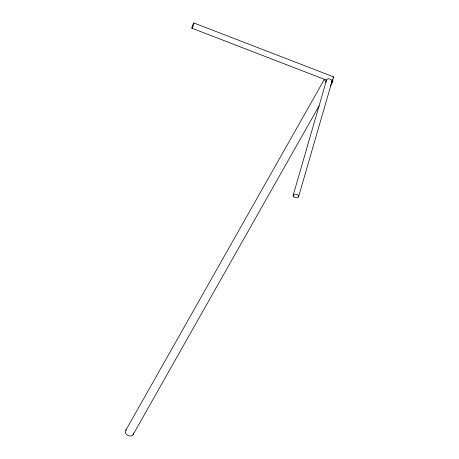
<?xml version="1.0" encoding="UTF-8"?>
<svg xmlns="http://www.w3.org/2000/svg" width="459" height="459" viewBox="0 0 459 459"><rect width="100%" height="100%" fill="white"/><g stroke="black" fill="none" stroke-linecap="round" stroke-linejoin="round"><path stroke-width="0.69" d="M293.135 195.396L326.561 80.038A2.823 1.704 16.2 0 1 330.164 79.114A2.823 1.704 16.2 0 1 331.616 81.989M298.637 196.567L332.064 81.209M125.76 430.347L324.45 79.166M133.07 434.639L319.051 105.914M330.348 85.959L332.465 82.213M193.859 22.95L333.601 76.871M191.839 28.177L326.906 80.296M332.609 79.556A4.24 3.345 29.5 0 1 331.111 83.36M326.2 82.281A4.24 3.345 29.5 0 1 324.783 79.642M133.443 432.917A4.24 3.345 29.5 0 1 128.187 435.614A4.24 3.345 29.5 0 1 126.334 429.681M333.527 76.842A2.823 0.321 -68.9 0 1 332.982 79.246A2.823 0.321 -68.9 0 1 331.587 82.098M331.57 81.49A2.823 0.321 -68.9 0 1 331.702 80.979M332.941 77.772A2.823 0.321 -68.9 0 1 333.182 77.307M192.505 27.276A2.823 0.321 -68.9 0 0 193.933 22.979A2.823 0.321 -68.9 0 0 192.223 26.479A2.823 0.321 -68.9 0 0 192.505 27.276M293.84 196.785A2.823 1.704 16.2 0 0 298.505 196.991A2.823 1.704 16.2 0 0 295.321 194.168A2.823 1.704 16.2 0 0 293.84 196.785"/></g></svg>
